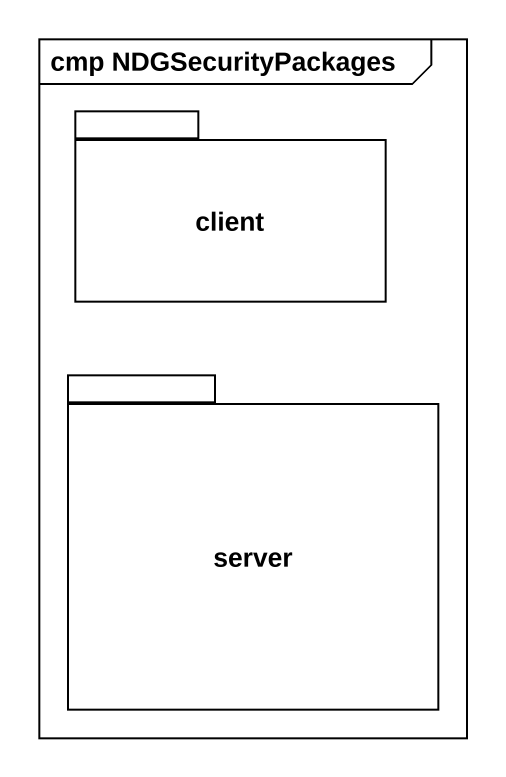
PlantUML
@startuml
mainframe cmp NDGSecurityPackages
package client {
}
package server {
}
@enduml
